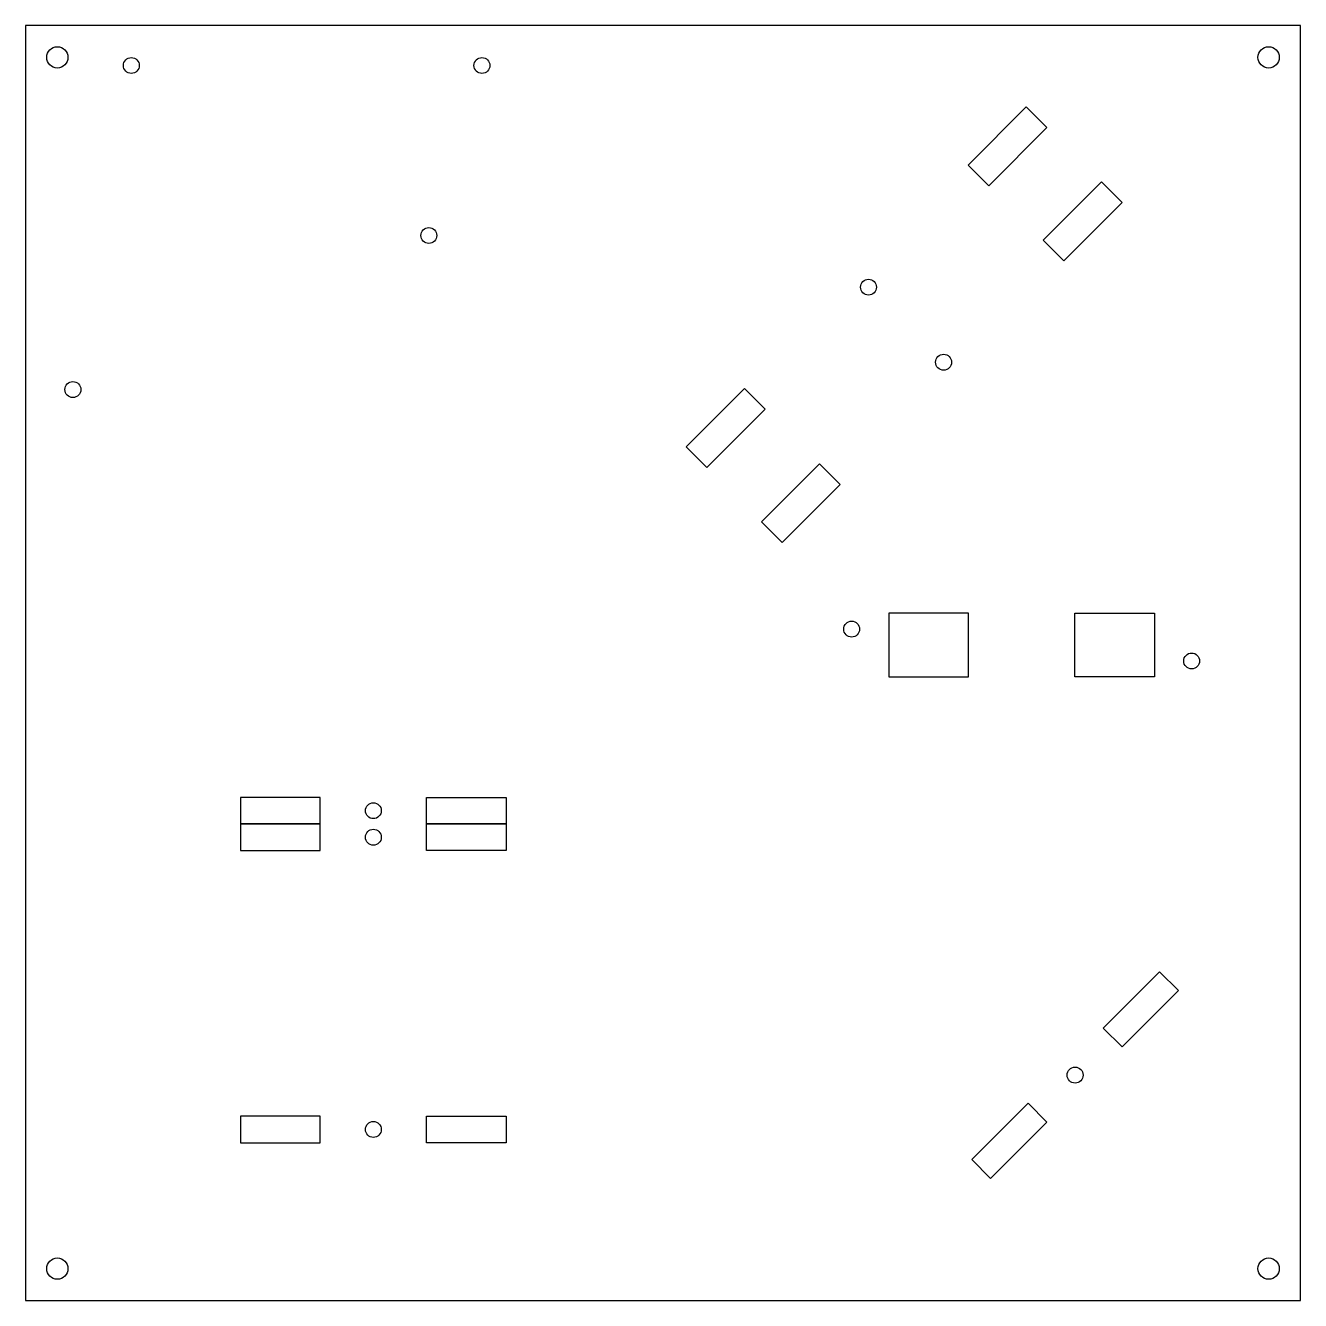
# Model space of a CAD drawing. Header units: millimetres. Extents: x 0 to 240, y 0 to 240.
import ezdxf

# ---------------------------------------------------------------- set-up
doc = ezdxf.new("R2010")
doc.units = ezdxf.units.MM

msp = doc.modelspace()

# ---------------------------------------------------------------- linework, layer by layer
for points in [[(0, 0), (240, 0), (240, 240), (0, 240)], [(177.42, 213.73), (181.31, 209.84), (192.27, 220.8), (188.38, 224.69)], [(191.56, 199.59), (195.45, 195.7), (206.41, 206.66), (202.52, 210.55)], [(124.38, 160.7), (128.27, 156.81), (139.23, 167.77), (135.35, 171.66)], [(138.53, 146.56), (142.42, 142.67), (153.38, 153.63), (149.49, 157.52)], [(177.51, 117.38), (177.51, 129.38), (162.51, 129.38), (162.51, 117.38)], [(197.51, 117.38), (197.51, 129.38), (212.51, 129.38), (212.51, 117.38)], [(55.48, 94.7), (40.48, 94.7), (40.48, 89.7), (55.48, 89.7)], [(75.48, 94.7), (90.48, 94.7), (90.48, 89.7), (75.48, 89.7)], [(55.48, 89.7), (40.48, 89.7), (40.48, 84.7), (55.48, 84.7)], [(75.48, 89.7), (90.48, 89.7), (90.48, 84.7), (75.48, 84.7)], [(202.88, 51.27), (213.48, 61.87), (217.02, 58.34), (206.41, 47.73)], [(188.73, 37.12), (178.13, 26.52), (181.66, 22.98), (192.27, 33.59)], [(55.48, 34.7), (40.48, 34.7), (40.48, 29.7), (55.48, 29.7)], [(75.48, 34.7), (90.48, 34.7), (90.48, 29.7), (75.48, 29.7)]]:
    msp.add_lwpolyline(points, close=True)
for centre, radius in [((6, 234), 2), ((234, 234), 2), ((19.92, 232.47), 1.5), ((85.92, 232.47), 1.5), ((75.92, 200.47), 1.5), ((158.68, 190.75), 1.5), ((172.82, 176.61), 1.5), ((8.92, 171.47), 1.5), ((155.51, 126.38), 1.5), ((219.51, 120.38), 1.5), ((65.48, 92.2), 1.5), ((65.48, 87.2), 1.5), ((197.57, 42.43), 1.5), ((65.48, 32.2), 1.5), ((6, 6), 2), ((234, 6), 2)]:
    msp.add_circle(centre, radius)

doc.saveas('drawing.dxf')
